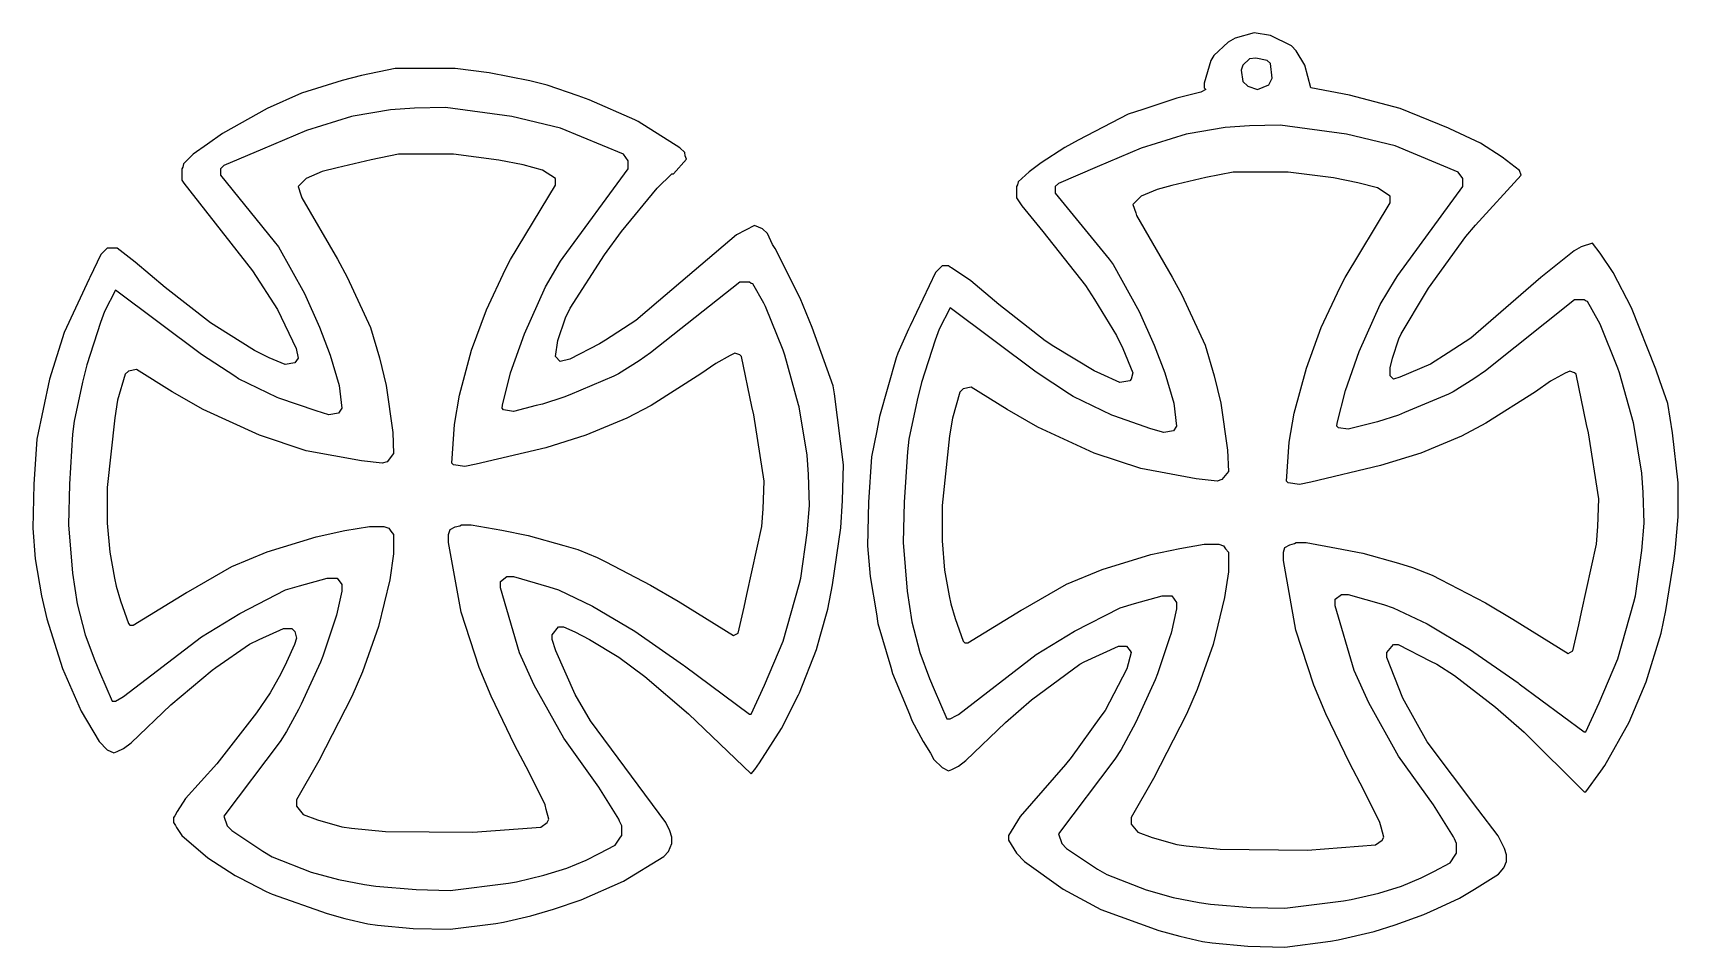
# Model space of a CAD drawing. Extents: x 14 to 1031, y 24 to 589.
import ezdxf

# ---------------------------------------------------------------- set-up
doc = ezdxf.new("R2010")
doc.units = 0
doc.layers.get('0').update_dxf_attribs({"linetype": 'CONTINUOUS'})

msp = doc.modelspace()

# ---------------------------------------------------------------- linework, layer by layer
at = {"color": 7, "linetype": 'CONTINUOUS'}
for points in [[(788, 24), (816.067568, 27.594595), (820.932432, 28.405405), (843.1, 33.7), (856.1, 37.7), (873.9, 44.2), (882.1, 47.8), (895.846154, 54.230769), (905.153846, 59.769231), (920, 69), (923.2, 72.9), (925, 77), (925, 81), (923.647059, 84.911765), (919.76, 92.82), (907.243902, 109.195122), (875.8, 150.9), (860.8, 177.9), (851, 203), (851, 206), (855, 211), (858, 211), (877.9, 200.8), (881.9, 198.8), (892.82, 191.76), (918.204918, 172.245902), (935.756665, 156.750089), (973, 120), (974, 120), (983.24, 132.82), (985.76, 136.18), (1000.8, 163.1), (1011.3, 187.9), (1020.615385, 218.076923), (1023.384615, 231.923077), (1028.569231, 264.053846), (1029.430769, 270.946154), (1031, 290), (1031, 311), (1027.594595, 341.932432), (1024.615385, 359.923077), (1019.8, 373.9), (1017.3, 381.1), (1002.2, 419.1), (990.8, 440.9), (982.76, 452.82), (978, 459), (971.1, 456.8), (966.846154, 454.230769), (946.211765, 437.752941), (902.795082, 400.245902), (888.846154, 391.230769), (877.846154, 384.230769), (858.9, 376.2), (855, 375), (853, 377), (853, 382), (854.405405, 387.932432), (858.3, 399.9), (859.8, 403.1), (874.769231, 428.153846), (876.769231, 431.153846), (899.76, 463.18), (905.752941, 470.211765), (934, 501), (933, 504), (922.153846, 512.230769), (908.846154, 520.769231), (889.9, 529.8), (889.1, 530.2), (859.1, 542.2), (827.923077, 550.615385), (804, 555), (800.2, 569.1), (795, 578), (792, 581), (779.1, 587.3), (769, 589), (757.1, 585.7), (752.846154, 583.230769), (744, 575), (742.230769, 571.846154), (738, 558), (738, 555), (739, 554), (735.911765, 552.352941), (721.088235, 548.647059), (700.1, 541.7), (691.1, 538.7), (660.1, 522.8), (651.846154, 518.230769), (637.18, 508.76), (629.82, 503.24), (623, 497), (622.7, 495.1), (622, 494), (622, 487), (625.24, 482.18), (638.245902, 466.204918), (664.769231, 432.846154), (670.230769, 424.153846), (683.8, 401.9), (687.8, 393.9), (694, 379), (693, 375), (692, 374), (686, 373), (674.1, 378.2), (670.1, 380.2), (645.153846, 395.230769), (639.846154, 398.769231), (611.204918, 421.245902), (593.795082, 435.754098), (581.9, 443.8), (581.1, 444.2), (580, 445), (576, 445), (572, 441), (556.2, 407.9), (555.2, 405.9), (548.7, 391.1), (547.7, 388.1), (537.384615, 351.923077), (535.615385, 343.076923), (532.45082, 326.959016), (530.529231, 299.026154), (530, 272), (531.472376, 253.024862), (535.405405, 230.067568), (536.405405, 224.067568), (544.3, 197.1), (545.352941, 193.088235), (555.8, 167.9), (557.3, 164.1), (564.230769, 151.153846), (568.769231, 143.846154), (571, 140), (576, 135), (580, 133), (582.1, 133.8), (586.1, 135.8), (590.7602, 139.249792), (615.2398, 162.750208), (631.216814, 176.752212), (661.153846, 198.769231), (663.9, 200.2), (685, 210), (690, 210), (692.2, 207.1), (693, 206), (690.2, 195.9), (676.76, 170.18), (674.24, 166.82), (655.756098, 141.195122), (652.243902, 136.804878), (624.248619, 104.776243), (617, 93), (617, 90), (622, 82), (627, 77), (650.846154, 59.769231), (674.1, 47.3), (710.1, 34.3), (722.9, 30.7), (737.06, 27.42), (742.94, 26.58), (765.019931, 24.478336), (788, 24)], [(771, 554), (778, 557), (780, 561), (779, 570), (777, 572), (769.923077, 573.384615), (766, 573), (762, 569), (761, 566), (762, 559), (765, 556), (771, 554)], [(272, 35), (300.067568, 38.594595), (304.932432, 39.405405), (321.9, 43.3), (335.911765, 47.352941), (352.9, 53.2), (379.1, 64.8), (404, 80), (407, 83), (409, 88), (409, 92), (407.647059, 95.911765), (405.2, 101.1), (358.769231, 163.846154), (349.230769, 180.153846), (337.3, 207.1), (335, 214), (335, 217), (339, 222), (342, 222), (348.9, 218.8), (358.1, 214.2), (376.18, 203.24), (392.18, 191.24), (419.22069, 168.248276), (458, 131), (460.24, 133.82), (463.230769, 137.846154), (476.8, 159.1), (487.3, 179.9), (487.8, 181.1), (498.3, 207.9), (500.7, 216.1), (505.384615, 232.923077), (508.384615, 247.923077), (513.529231, 283.026154), (514.470769, 299.973846), (515, 322), (509.594595, 365.932432), (508.615385, 370.923077), (495.8, 406.9), (488.3, 425.1), (472.769231, 455.846154), (471.230769, 458.153846), (468, 465), (465, 468), (460, 470), (448.9, 464.2), (400.783186, 423.247788), (386.795082, 411.245902), (367.9, 399.2), (364.153846, 396.769231), (345.911765, 387.352941), (340, 386), (337, 389), (338.405405, 398.932432), (343.2, 412.9), (346.2, 418.9), (367.24, 451.82), (377.76, 466.18), (400, 493), (409, 502), (410, 502), (418, 511), (417.3, 513.1), (417, 515), (414, 518), (388.1, 534.2), (386.1, 535.2), (357.9, 547.7), (351.1, 550.2), (331.911765, 556.647059), (321.088235, 559.352941), (296.067568, 564.405405), (275, 567), (238, 567), (217.088235, 562.647059), (205.088235, 559.647059), (180.1, 551.7), (158.9, 542.2), (131.153846, 526.769231), (121.846154, 520.230769), (113, 514), (107, 508), (106.7, 506.1), (106, 505), (106, 498), (107.230769, 496.153846), (149.8, 441.9), (165.2, 418.1), (176.647059, 393.911765), (178, 388), (176, 385), (170, 384), (160.1, 388.2), (150.9, 392.8), (134.846154, 402.769231), (123.846154, 409.769231), (95.804878, 431.756098), (77.211765, 447.247059), (66, 456), (60, 456), (56, 452), (49.2, 437.9), (48.8, 437.1), (33.3, 403.9), (24.3, 374.9), (16.45082, 337.959016), (14.529231, 310.026154), (14, 283), (15.472376, 264.024862), (19.405405, 241.067568), (22.647059, 226.911765), (32.2, 196.1), (43.8, 169.9), (55, 151), (60, 146), (64, 144), (66.1, 144.8), (70.1, 146.8), (74.7602, 150.249792), (99.2398, 173.750208), (124.846154, 195.230769), (127.153846, 196.769231), (147.9, 211.2), (153.9, 214.2), (169, 221), (174, 221), (176, 219), (177, 215), (175.647059, 211.088235), (170.8, 200.1), (167.2, 192.9), (160.76, 181.18), (152.230769, 168.846154), (127.750943, 137.228302), (108.248619, 115.776243), (103.230769, 107.846154), (101.8, 105.1), (101, 104), (101, 101), (102.2, 99.1), (102.8, 97.9), (106, 93), (122.195122, 79.243902), (139.1, 68.2), (141.9, 66.8), (158.1, 58.3), (161.9, 56.8), (195.9, 44.7), (206.9, 41.7), (221.06, 38.42), (226.94, 37.58), (249.019931, 35.478336), (272, 35)], [(272, 59), (308.067568, 63.594595), (312.932432, 64.405405), (329.911765, 68.352941), (344.1, 72.7), (356.1, 77.8), (364.1, 81.8), (374, 87), (377.2, 91.9), (378, 93), (378, 99), (376.7, 101.9), (376.2, 103.1), (363.76, 122.82), (342.2, 153.1), (323.8, 185.9), (314.8, 205.9), (303, 246), (303, 250), (307, 253), (311, 253), (332.9, 246.7), (338.9, 244.7), (359.9, 234.8), (386.1, 219.2), (416.18, 198.24), (416.82, 197.76), (457, 168), (458, 168), (466.3, 185.9), (477.7, 213.1), (487.647059, 248.088235), (488.647059, 252.088235), (492.531034, 280.027586), (494, 297), (493.458824, 316.035294), (492.541176, 327.964706), (487.615385, 357.923077), (487.352941, 359.088235), (478.8, 389.9), (477.7, 392.9), (466.8, 419.9), (465.8, 421.9), (459, 434), (458.1, 434.2), (457, 435), (451, 435), (395.846154, 391.230769), (388.82, 386.24), (375.9, 378.2), (373.1, 376.8), (345.9, 365.3), (342.1, 363.8), (329.088235, 359.647059), (325.088235, 358.647059), (311, 355), (305, 356), (304, 357), (304.3, 358.9), (309.3, 378.9), (317.8, 403.1), (330.8, 432.1), (340.230769, 447.846154), (341.769231, 450.153846), (382, 505), (382, 510), (379, 514), (340.1, 530.2), (310.067568, 537.405405), (269, 543), (249.970817, 542.466926), (235.029183, 541.533074), (212.076923, 537.615385), (210.911765, 537.352941), (183.1, 528.7), (155.9, 517.2), (132, 507), (130, 505), (130, 501), (163.24, 460.18), (165.76, 456.82), (181.8, 427.9), (191.2, 407.1), (197.7, 389.9), (203.352941, 371.088235), (205, 357), (203, 354), (197, 353), (189.088235, 355.352941), (166.1, 363.3), (164.9, 363.7), (141.153846, 375.230769), (138.846154, 376.769231), (118.18, 390.24), (65, 430), (58.3, 416.9), (55.7, 410.1), (47.352941, 383.911765), (44.647059, 373.088235), (39.439024, 348.95122), (38.560976, 341.04878), (36.527624, 310.024862), (36, 285), (38.455172, 255.037931), (41.405405, 236.067568), (46.352941, 217.088235), (52.2, 201.1), (55.2, 194.1), (63, 176), (65, 176), (68.9, 178.2), (70.1, 178.8), (118.18, 215.76), (141.846154, 230.230769), (170.1, 244.7), (178.9, 247.3), (196, 252), (202, 252), (205, 248), (205, 244), (201.7, 229.1), (200.7, 226.1), (193.2, 203.9), (191.7, 200.1), (179.8, 174.1), (178.2, 170.9), (170.769231, 157.153846), (166.769231, 151.153846), (132, 105), (134, 99), (137, 96), (156.153846, 83.230769), (161.9, 79.8), (186.088235, 70.352941), (202.9, 65.7), (218.94, 62.58), (225.94, 61.58), (250.973846, 59.529231), (272, 59)], [(788, 48), (824.067568, 52.594595), (828.932432, 53.405405), (845.911765, 57.352941), (860.1, 61.7), (872.1, 66.8), (880.1, 70.8), (890, 76), (893.2, 80.9), (894, 82), (894, 88), (892.7, 90.9), (892.2, 92.1), (879.76, 111.82), (858.2, 142.1), (839.8, 174.9), (830.8, 194.9), (819, 235), (819, 239), (823, 242), (827, 242), (848.9, 235.7), (854.9, 233.7), (875.9, 223.8), (902.1, 208.2), (932.18, 187.24), (932.82, 186.76), (973, 157), (974, 157), (982.3, 174.9), (993.7, 202.1), (1003.647059, 237.088235), (1004.647059, 241.088235), (1008.531034, 269.027586), (1010, 286), (1009.458824, 305.035294), (1008.541176, 316.964706), (1003.615385, 346.923077), (1003.352941, 348.088235), (994.8, 378.9), (993.7, 381.9), (982.8, 408.9), (981.8, 410.9), (975, 423), (974.1, 423.2), (973, 424), (967, 424), (911.846154, 380.230769), (904.82, 375.24), (891.9, 367.2), (889.1, 365.8), (861.9, 354.3), (858.1, 352.8), (845.088235, 348.647059), (841.088235, 347.647059), (827, 344), (821, 345), (820, 346), (820.3, 347.9), (825.3, 367.9), (833.8, 392.1), (846.8, 421.1), (856.230769, 436.846154), (857.769231, 439.153846), (898, 494), (898, 499), (895, 503), (856.1, 519.2), (826.067568, 526.405405), (785, 532), (765.970817, 531.466926), (751.029183, 530.533074), (728.076923, 526.615385), (726.911765, 526.352941), (699.1, 517.7), (671.9, 506.2), (648, 496), (646, 494), (646, 490), (679.24, 449.18), (681.76, 445.82), (697.8, 416.9), (707.2, 396.1), (713.7, 378.9), (719.352941, 360.088235), (721, 346), (719, 343), (713, 342), (705.088235, 344.352941), (682.1, 352.3), (680.9, 352.7), (657.153846, 364.230769), (654.846154, 365.769231), (634.18, 379.24), (581, 419), (574.3, 405.9), (571.7, 399.1), (563.352941, 372.911765), (560.647059, 362.088235), (555.439024, 337.95122), (554.560976, 330.04878), (552.527624, 299.024862), (552, 274), (554.455172, 244.037931), (557.405405, 225.067568), (562.352941, 206.088235), (568.2, 190.1), (571.2, 183.1), (579, 165), (581, 165), (584.9, 167.2), (586.1, 167.8), (634.18, 204.76), (657.846154, 219.230769), (686.1, 233.7), (694.9, 236.3), (712, 241), (718, 241), (721, 237), (721, 233), (717.7, 218.1), (716.7, 215.1), (709.2, 192.9), (707.7, 189.1), (695.8, 163.1), (694.2, 159.9), (686.769231, 146.153846), (682.769231, 140.153846), (648, 94), (650, 88), (653, 85), (672.153846, 72.230769), (677.9, 68.8), (702.088235, 59.352941), (718.9, 54.7), (734.94, 51.58), (741.94, 50.58), (766.973846, 48.529231), (788, 48)], [(286, 95), (327.9, 98.2), (332, 101), (333, 103), (331.352941, 109.088235), (330.647059, 111.911765), (320.8, 131.9), (311.8, 148.9), (297.3, 179.1), (289.8, 196.9), (278.7, 230.9), (271, 274), (271, 279), (272, 282), (275.088235, 283.647059), (277.911765, 284.352941), (279, 285), (285, 285), (303.923077, 281.615385), (320.076923, 278.384615), (342.1, 272.3), (350.911765, 269.647059), (362.9, 264.8), (368.1, 262.2), (395.846154, 247.769231), (412.846154, 237.769231), (447, 216.5), (450, 218), (453.647059, 234.088235), (455.384615, 241.923077), (464.544828, 284.037931), (465.455172, 294.962069), (466, 312), (459.615385, 352.923077), (458.384615, 358.076923), (452, 389), (451, 390), (448, 391), (445.1, 389.7), (436.153846, 384.769231), (426.846154, 378.230769), (396.1, 358.8), (381.1, 350.8), (355.9, 340.3), (331.088235, 332.647059), (287.94, 322.42), (281, 321), (274, 322), (273, 323), (274.569231, 347.053846), (277.647059, 365.088235), (285.2, 392.9), (294.3, 417.9), (306.2, 442.9), (309.2, 448.9), (337, 495), (337, 499), (329.1, 504.2), (317.076923, 507.384615), (302.076923, 510.384615), (274, 514), (240, 514), (223.076923, 510.615385), (202.1, 505.7), (192.9, 503.3), (183, 499), (178, 494), (179.7, 488.9), (180.3, 487.1), (202.2, 449.1), (208.2, 438.1), (222.647059, 406.911765), (228.3, 388.1), (232.405405, 371.067568), (236.45082, 342.040984), (237, 329), (233, 324), (230, 323), (217.053846, 324.430769), (182.9, 330.7), (154.1, 340.3), (119.153846, 356.230769), (100.153846, 367.230769), (78, 381), (73, 380), (71, 378), (66.384615, 361.923077), (64.58, 351.06), (60, 308), (60, 286), (61.470769, 268.026154), (64.384615, 252.076923), (65.384615, 247.076923), (68.2, 238.1), (73, 224), (74, 223), (76, 223), (108.9, 243.2), (110.1, 243.8), (136.9, 259.2), (158.9, 268.3), (189.076923, 277.615385), (206.923077, 281.384615), (222, 284), (231, 284), (234, 283), (235.230769, 281.153846), (237, 279), (237, 267), (234.569231, 251.053846), (227.647059, 222.088235), (217.7, 194.1), (211.2, 178.9), (190.769231, 139.153846), (177, 115), (177, 111), (181, 106), (189.911765, 102.647059), (205.06, 98.42), (210.94, 97.58), (232.008923, 95.490747), (286, 95)], [(802, 84), (843.9, 87.2), (848, 90), (849, 92), (847.352941, 98.088235), (846.647059, 100.911765), (836.8, 120.9), (827.8, 137.9), (813.3, 168.1), (805.8, 185.9), (794.7, 219.9), (787, 263), (787, 268), (788, 271), (791.088235, 272.647059), (793.911765, 273.352941), (795, 274), (801, 274), (819.923077, 270.615385), (836.076923, 267.384615), (858.1, 261.3), (866.911765, 258.647059), (878.9, 253.8), (884.1, 251.2), (911.846154, 236.769231), (928.846154, 226.769231), (963, 205.5), (966, 207), (969.647059, 223.088235), (971.384615, 230.923077), (980.544828, 273.037931), (981.455172, 283.962069), (982, 301), (975.615385, 341.923077), (974.384615, 347.076923), (968, 378), (967, 379), (964, 380), (961.1, 378.7), (952.153846, 373.769231), (942.846154, 367.230769), (912.1, 347.8), (897.1, 339.8), (871.9, 329.3), (847.088235, 321.647059), (803.94, 311.42), (797, 310), (790, 311), (789, 312), (790.569231, 336.053846), (793.647059, 354.088235), (801.2, 381.9), (810.3, 406.9), (822.2, 431.9), (825.2, 437.9), (853, 484), (853, 488), (845.1, 493.2), (833.076923, 496.384615), (818.076923, 499.384615), (790, 503), (756, 503), (739.076923, 499.615385), (718.1, 494.7), (708.9, 492.3), (699, 488), (694, 483), (695.7, 477.9), (696.3, 476.1), (718.2, 438.1), (724.2, 427.1), (738.647059, 395.911765), (744.3, 377.1), (748.405405, 360.067568), (752.45082, 331.040984), (753, 318), (749, 313), (746, 312), (733.053846, 313.430769), (698.9, 319.7), (670.1, 329.3), (635.153846, 345.230769), (616.153846, 356.230769), (594, 370), (589, 369), (587, 367), (582.384615, 350.923077), (580.58, 340.06), (576, 297), (576, 275), (577.470769, 257.026154), (580.384615, 241.076923), (581.384615, 236.076923), (584.2, 227.1), (589, 213), (590, 212), (592, 212), (624.9, 232.2), (626.1, 232.8), (652.9, 248.2), (674.9, 257.3), (705.076923, 266.615385), (722.923077, 270.384615), (738, 273), (747, 273), (750, 272), (751.230769, 270.153846), (753, 268), (753, 256), (750.569231, 240.053846), (743.647059, 211.088235), (733.7, 183.1), (727.2, 167.9), (706.769231, 128.153846), (693, 104), (693, 100), (697, 95), (705.911765, 91.647059), (721.06, 87.42), (726.94, 86.58), (748.008923, 84.490747), (802, 84)]]:
    msp.add_lwpolyline(points, dxfattribs=at)

doc.saveas('drawing.dxf')
